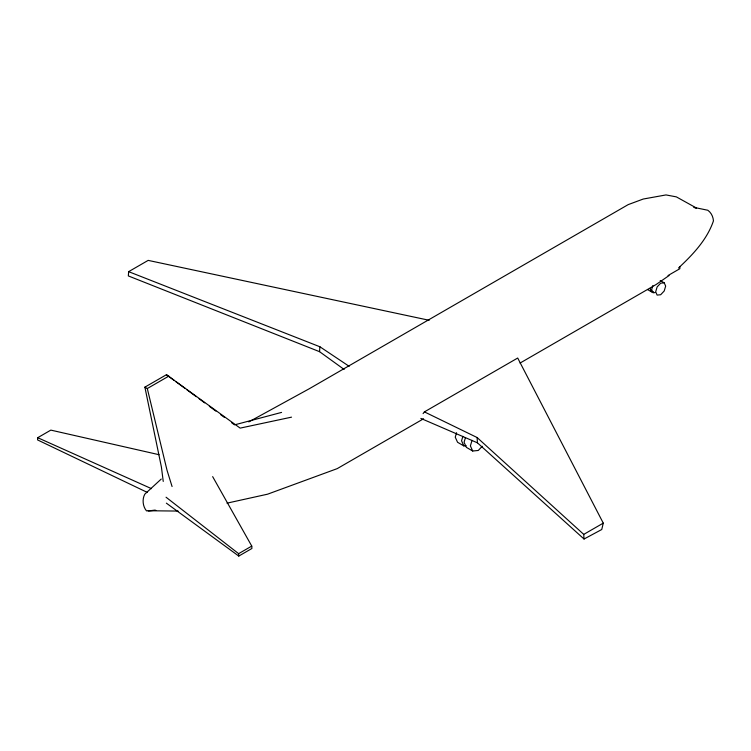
<?xml version="1.0" encoding="UTF-8"?>
<svg xmlns="http://www.w3.org/2000/svg" width="751" height="751" viewBox="0 0 751 751"><rect width="100%" height="100%" fill="white"/><g stroke="black" fill="none" stroke-linecap="round" stroke-linejoin="round"><path stroke-width="1.13" d="M159.081 454.712L50.843 430.116L37.71 437.702L37.55 439.917L147.168 492.337M429.168 320.283L148.172 260.381L128.646 271.655L128.346 275.927L319.55 351.675L344.136 369.454M319.55 351.675L319.898 346.765L128.646 271.655M423.085 413.613L424.409 411.886L517.702 358.03L603.269 523.128L601.758 529.511L584.043 539.021L477.448 442.837L420.832 418.401M456.561 432.717L455.237 437.157L457.556 442.273L463.865 445.916L466.099 445.69M462.879 436.359L461.555 440.809L463.865 445.916M465.395 437.814L464.08 442.264L466.39 447.371L472.708 451.013L478.284 450.469L482.273 446.254M472.041 440.349L470.389 445.906L472.708 451.013M652.835 285.596L651.661 289.539L653.126 292.777L654.9 292.599M678.51 267.994C692.769 254.72 707.113 239.625 713.45 220.869C713.14 216.72 711.263 212.711 707.827 210.252L694.027 207.398M161.23 479.054L144.83 494.139C141.986 499.208 142.756 506.493 146.52 510.896L155.832 510.295M669.057 275.551L656.186 284.469L520.058 363.062M163.239 481.429L161.418 467.084L144.887 387.15L166.45 374.702L240.16 428.117L291.529 417.152M144.887 387.15L147.299 388.539L168.862 376.091M668.061 275.523L679.852 268.717L679.852 266.511M423.555 418.786L337.208 468.633L267.609 494.177L226.98 503.161M251.754 546.08L251.914 548.483L238.78 556.069L238.621 553.665L251.754 546.08L212.655 476.622M584.043 539.021L583.743 534.393L603.269 523.128M248.797 421.912L309.187 388.793L628.174 204.629L643.241 199.034L666.006 194.931L676.36 196.875L696.412 208.008L694.14 207.501M235.654 424.578L281.587 412.402M664.203 282.836L660.664 283.183L657.134 286.92L655.67 291.848L657.134 295.087L660.664 294.739L664.203 291.003L665.668 286.075L664.203 282.836L660.204 280.527M647.522 289.539L651.521 291.848L653.295 291.67M155.063 510.314L148.219 510.746L178.128 511.065M37.71 437.702L151.467 488.648M424.409 411.886L477.092 437.514L583.743 534.393M319.898 346.765L349.168 366.319M166.356 503.142L238.78 556.069M166.45 374.702L173.913 380.194M175.781 381.574L185.103 388.445M186.971 389.816L196.293 396.697M199.09 398.753L204.694 402.883M209.351 406.319L215.884 411.126M220.55 414.561L224.277 417.312M231.74 422.813L234.537 424.878M166.046 497.218L238.621 553.665M650.056 288.609L651.521 291.848M172.073 486.535L167.041 470.333L147.299 388.539M477.092 437.514L477.448 442.837"/></g></svg>
